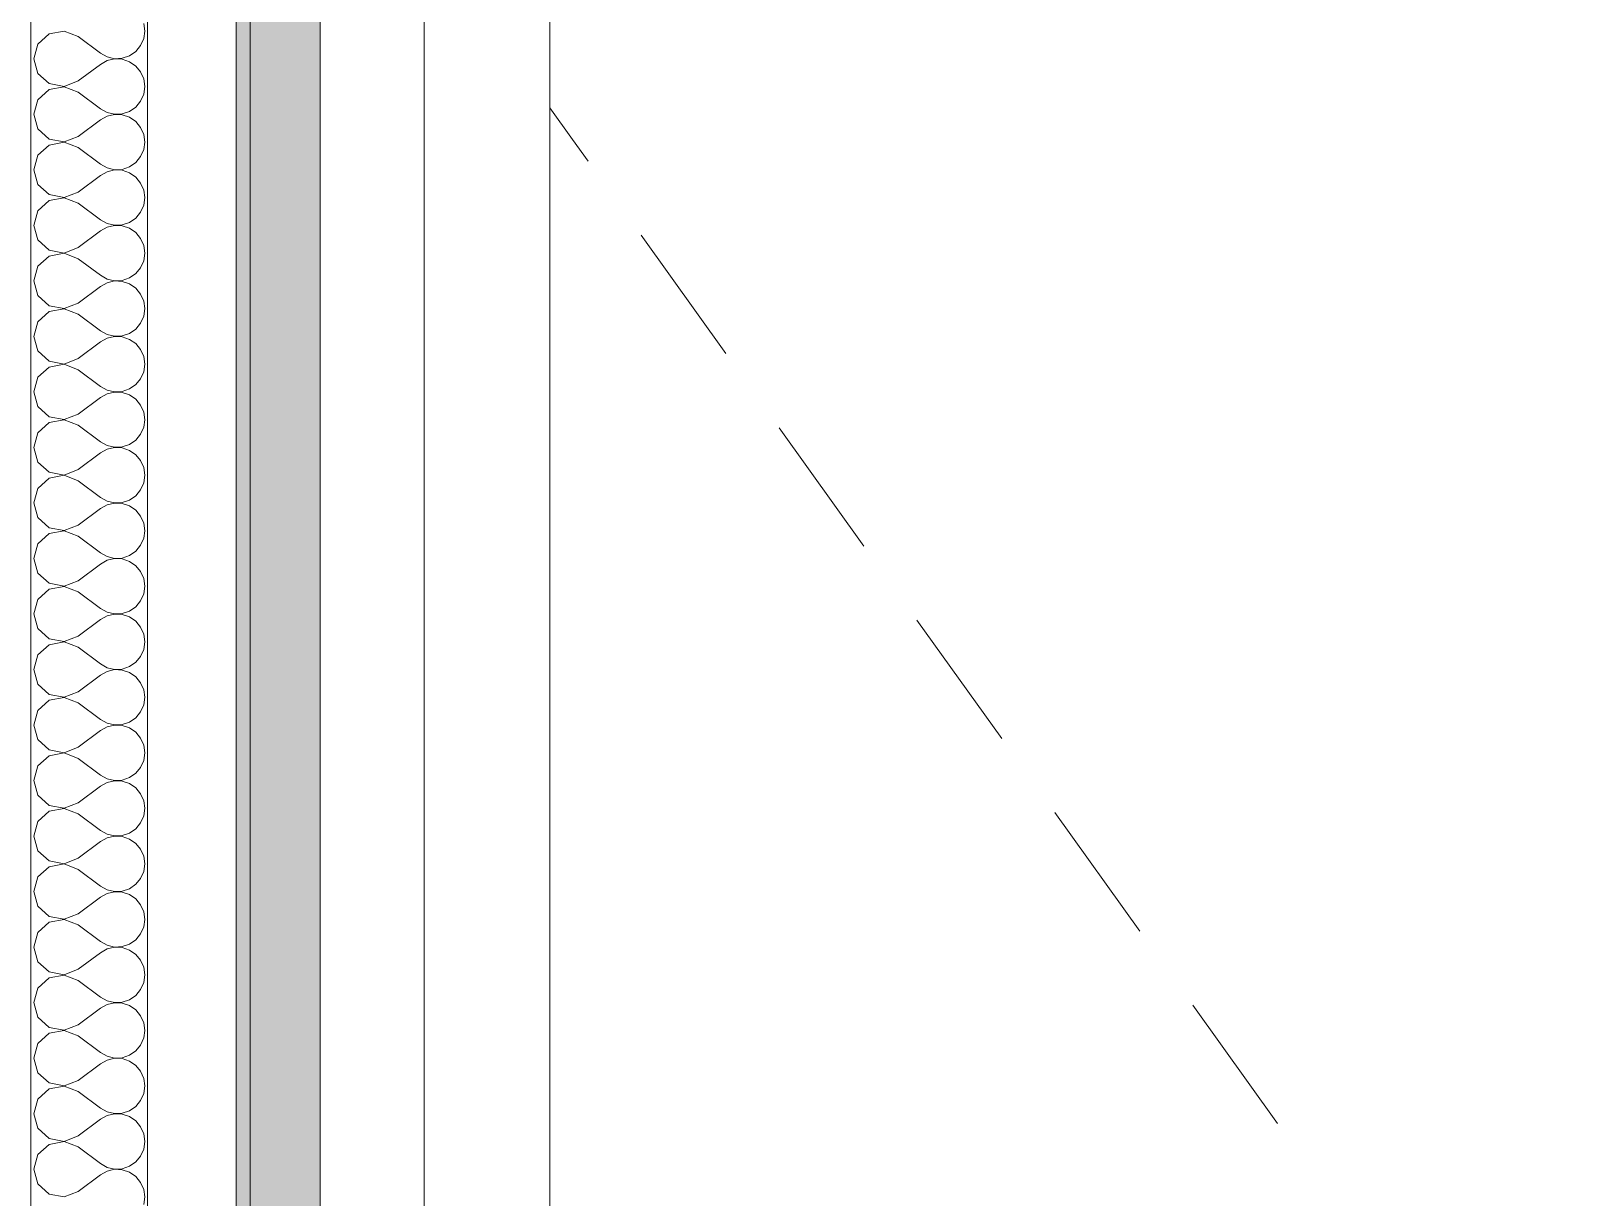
# Model space of a CAD drawing. Header units: millimetres. Extents: x -46169 to 228156, y -86316 to 18123.
# Drawn here: x 212558 to 213382, y -77904 to -77284 of the extents above; entities that cross this region are included whole.
import ezdxf

# ---------------------------------------------------------------- set-up
doc = ezdxf.new("R2010")
doc.units = ezdxf.units.MM
doc.header["$MEASUREMENT"] = 0
doc.linetypes.add('Wipeout_Contour', pattern=[1000, 0, -1000])
doc.layers.add('New_A-25-M_Wall_Int', color=7, linetype='Continuous')
doc.layers.add('New_ArchiCAD Doors', color=7, linetype='Continuous')
doc.layers.add('New_A-25-M_Wall_Int_Pen_No__1', color=7, linetype='Continuous', lineweight=13)
doc.layers.add('New_A-25-M_Wall_Int_Pen_No__107', color=7, linetype='Continuous', lineweight=15, true_color=0xa6a6a6)
doc.layers.add('New_ArchiCAD Doors_Pen_No__63', color=7, linetype='Continuous', lineweight=20, true_color=0x606060)

# ---------------------------------------------------------------- blocks, each defined once
blk = doc.blocks.new('*X639', base_point=(223698.64, -82529.25))
at = {"layer": 'New_A-25-M_Wall_Int_Pen_No__107', "linetype": 'Continuous'}
for p, q in [((212618.98, -77284.12), (212618.42, -77280.08)), ((212568.09, -77285.68), (212562.14, -77291.12)), ((212576.02, -77284.18), (212568.09, -77285.68)), ((212583.55, -77287.07), (212576.02, -77284.18)), ((212583.55, -77287.07), (212595.36, -77295.93)), ((212616.78, -77291.88), (212618.42, -77288.15)), ((212618.42, -77288.15), (212618.98, -77284.12)), ((212562.14, -77291.12), (212559.93, -77298.88)), ((212595.36, -77295.93), (212598.93, -77297.9)), ((212598.93, -77297.9), (212602.89, -77298.82)), ((212602.89, -77298.82), (212606.96, -77298.63)), ((212606.96, -77298.63), (212610.82, -77297.32)), ((212610.82, -77297.32), (212614.18, -77295.02)), ((212614.18, -77295.02), (212616.78, -77291.88)), ((212559.93, -77298.88), (212562.14, -77306.64)), ((212562.14, -77306.64), (212568.09, -77312.09)), ((212583.55, -77310.69), (212595.36, -77301.84)), ((212598.93, -77299.86), (212595.36, -77301.84)), ((212602.89, -77298.94), (212598.93, -77299.86)), ((212606.96, -77299.14), (212602.89, -77298.94)), ((212610.82, -77300.44), (212606.96, -77299.14)), ((212614.18, -77302.75), (212610.82, -77300.44)), ((212616.78, -77305.88), (212614.18, -77302.75)), ((212618.42, -77309.61), (212616.78, -77305.88)), ((212568.09, -77315.2), (212562.14, -77320.65)), ((212568.09, -77312.09), (212576.02, -77313.59)), ((212576.02, -77313.71), (212568.09, -77315.2)), ((212576.02, -77313.59), (212583.55, -77310.69)), ((212583.55, -77316.6), (212576.02, -77313.71)), ((212618.98, -77313.65), (212618.42, -77309.61)), ((212618.42, -77317.68), (212618.98, -77313.65)), ((212562.14, -77320.65), (212559.93, -77328.41)), ((212583.55, -77316.6), (212595.36, -77325.46)), ((212614.18, -77324.54), (212616.78, -77321.41)), ((212616.78, -77321.41), (212618.42, -77317.68)), ((212559.93, -77328.41), (212562.14, -77336.17)), ((212583.55, -77340.22), (212595.36, -77331.36)), ((212595.36, -77325.46), (212598.93, -77327.43)), ((212598.93, -77329.39), (212595.36, -77331.36)), ((212598.93, -77327.43), (212602.89, -77328.35)), ((212602.89, -77328.47), (212598.93, -77329.39)), ((212602.89, -77328.35), (212606.96, -77328.15)), ((212606.96, -77328.67), (212602.89, -77328.47)), ((212606.96, -77328.15), (212610.82, -77326.85)), ((212610.82, -77329.97), (212606.96, -77328.67)), ((212610.82, -77326.85), (212614.18, -77324.54)), ((212614.18, -77332.27), (212610.82, -77329.97)), ((212562.14, -77336.17), (212568.09, -77341.61)), ((212616.78, -77335.41), (212614.18, -77332.27)), ((212618.42, -77339.14), (212616.78, -77335.41)), ((212618.98, -77343.17), (212618.42, -77339.14)), ((212568.09, -77344.73), (212562.14, -77350.17)), ((212568.09, -77341.61), (212576.02, -77343.11)), ((212576.02, -77343.23), (212568.09, -77344.73)), ((212576.02, -77343.11), (212583.55, -77340.22)), ((212583.55, -77346.13), (212576.02, -77343.23)), ((212583.55, -77346.13), (212595.36, -77354.98)), ((212616.78, -77350.93), (212618.42, -77347.21)), ((212618.42, -77347.21), (212618.98, -77343.17)), ((212562.14, -77350.17), (212559.93, -77357.94)), ((212595.36, -77354.98), (212598.93, -77356.95)), ((212606.96, -77357.68), (212610.82, -77356.38)), ((212610.82, -77356.38), (212614.18, -77354.07)), ((212614.18, -77354.07), (212616.78, -77350.93)), ((212559.93, -77357.94), (212562.14, -77365.7)), ((212583.55, -77369.75), (212595.36, -77360.89)), ((212598.93, -77358.92), (212595.36, -77360.89)), ((212598.93, -77356.95), (212602.89, -77357.88)), ((212602.89, -77358), (212598.93, -77358.92)), ((212602.89, -77357.88), (212606.96, -77357.68)), ((212606.96, -77358.19), (212602.89, -77358)), ((212610.82, -77359.5), (212606.96, -77358.19)), ((212614.18, -77361.8), (212610.82, -77359.5)), ((212616.78, -77364.94), (212614.18, -77361.8)), ((212562.14, -77365.7), (212568.09, -77371.14)), ((212568.09, -77371.14), (212576.02, -77372.64)), ((212576.02, -77372.76), (212568.09, -77374.26)), ((212576.02, -77372.64), (212583.55, -77369.75)), ((212583.55, -77375.65), (212576.02, -77372.76)), ((212618.42, -77368.67), (212616.78, -77364.94)), ((212618.98, -77372.7), (212618.42, -77368.67)), ((212618.42, -77376.73), (212618.98, -77372.7)), ((212562.14, -77379.7), (212559.93, -77387.46)), ((212568.09, -77374.26), (212562.14, -77379.7)), ((212583.55, -77375.65), (212595.36, -77384.51)), ((212614.18, -77383.6), (212616.78, -77380.46)), ((212616.78, -77380.46), (212618.42, -77376.73)), ((212559.93, -77387.46), (212562.14, -77395.22)), ((212595.36, -77384.51), (212598.93, -77386.48)), ((212598.93, -77388.44), (212595.36, -77390.42)), ((212598.93, -77386.48), (212602.89, -77387.4)), ((212602.89, -77387.52), (212598.93, -77388.44)), ((212602.89, -77387.4), (212606.96, -77387.21)), ((212606.96, -77387.72), (212602.89, -77387.52)), ((212606.96, -77387.21), (212610.82, -77385.9)), ((212610.82, -77389.02), (212606.96, -77387.72)), ((212610.82, -77385.9), (212614.18, -77383.6)), ((212614.18, -77391.33), (212610.82, -77389.02)), ((212562.14, -77395.22), (212568.09, -77400.67)), ((212583.55, -77399.27), (212595.36, -77390.42)), ((212616.78, -77394.47), (212614.18, -77391.33)), ((212618.42, -77398.19), (212616.78, -77394.47)), ((212568.09, -77403.79), (212562.14, -77409.23)), ((212568.09, -77400.67), (212576.02, -77402.17)), ((212576.02, -77402.29), (212568.09, -77403.79)), ((212576.02, -77402.17), (212583.55, -77399.27)), ((212583.55, -77405.18), (212576.02, -77402.29)), ((212583.55, -77405.18), (212595.36, -77414.04)), ((212618.98, -77402.23), (212618.42, -77398.19)), ((212618.42, -77406.26), (212618.98, -77402.23)), ((212562.14, -77409.23), (212559.93, -77416.99)), ((212595.36, -77414.04), (212598.93, -77416.01)), ((212610.82, -77415.43), (212614.18, -77413.12)), ((212614.18, -77413.12), (212616.78, -77409.99)), ((212616.78, -77409.99), (212618.42, -77406.26)), ((212559.93, -77416.99), (212562.14, -77424.75)), ((212583.55, -77428.8), (212595.36, -77419.94)), ((212598.93, -77417.97), (212595.36, -77419.94)), ((212598.93, -77416.01), (212602.89, -77416.93)), ((212602.89, -77417.05), (212598.93, -77417.97)), ((212602.89, -77416.93), (212606.96, -77416.73)), ((212606.96, -77417.25), (212602.89, -77417.05)), ((212606.96, -77416.73), (212610.82, -77415.43)), ((212610.82, -77418.55), (212606.96, -77417.25)), ((212614.18, -77420.86), (212610.82, -77418.55)), ((212616.78, -77423.99), (212614.18, -77420.86)), ((212562.14, -77424.75), (212568.09, -77430.2)), ((212568.09, -77430.2), (212576.02, -77431.69)), ((212576.02, -77431.69), (212583.55, -77428.8)), ((212618.42, -77427.72), (212616.78, -77423.99)), ((212618.98, -77431.75), (212618.42, -77427.72)), ((212562.14, -77438.76), (212559.93, -77446.52)), ((212568.09, -77433.31), (212562.14, -77438.76)), ((212576.02, -77431.81), (212568.09, -77433.31)), ((212583.55, -77434.71), (212576.02, -77431.81)), ((212583.55, -77434.71), (212595.36, -77443.56)), ((212616.78, -77439.52), (212618.42, -77435.79)), ((212618.42, -77435.79), (212618.98, -77431.75)), ((212559.93, -77446.52), (212562.14, -77454.28)), ((212595.36, -77443.56), (212598.93, -77445.54)), ((212598.93, -77445.54), (212602.89, -77446.46)), ((212602.89, -77446.58), (212598.93, -77447.5)), ((212602.89, -77446.46), (212606.96, -77446.26)), ((212606.96, -77446.77), (212602.89, -77446.58)), ((212606.96, -77446.26), (212610.82, -77444.96)), ((212610.82, -77448.08), (212606.96, -77446.77)), ((212610.82, -77444.96), (212614.18, -77442.65)), ((212614.18, -77442.65), (212616.78, -77439.52)), ((212562.14, -77454.28), (212568.09, -77459.72)), ((212583.55, -77458.33), (212595.36, -77449.47)), ((212598.93, -77447.5), (212595.36, -77449.47)), ((212614.18, -77450.38), (212610.82, -77448.08)), ((212616.78, -77453.52), (212614.18, -77450.38)), ((212618.42, -77457.25), (212616.78, -77453.52)), ((212568.09, -77462.84), (212562.14, -77468.28)), ((212568.09, -77459.72), (212576.02, -77461.22)), ((212576.02, -77461.34), (212568.09, -77462.84)), ((212576.02, -77461.22), (212583.55, -77458.33)), ((212583.55, -77464.23), (212576.02, -77461.34)), ((212618.98, -77461.28), (212618.42, -77457.25)), ((212618.42, -77465.32), (212618.98, -77461.28)), ((212562.14, -77468.28), (212559.93, -77476.04)), ((212583.55, -77464.23), (212595.36, -77473.09)), ((212614.18, -77472.18), (212616.78, -77469.04)), ((212616.78, -77469.04), (212618.42, -77465.32)), ((212559.93, -77476.04), (212562.14, -77483.81)), ((212583.55, -77487.85), (212595.36, -77479)), ((212595.36, -77473.09), (212598.93, -77475.06)), ((212598.93, -77477.03), (212595.36, -77479)), ((212598.93, -77475.06), (212602.89, -77475.98)), ((212602.89, -77476.1), (212598.93, -77477.03)), ((212602.89, -77475.98), (212606.96, -77475.79)), ((212606.96, -77476.3), (212602.89, -77476.1)), ((212606.96, -77475.79), (212610.82, -77474.49)), ((212610.82, -77477.6), (212606.96, -77476.3)), ((212610.82, -77474.49), (212614.18, -77472.18)), ((212614.18, -77479.91), (212610.82, -77477.6)), ((212616.78, -77483.05), (212614.18, -77479.91)), ((212562.14, -77483.81), (212568.09, -77489.25)), ((212576.02, -77490.75), (212583.55, -77487.85)), ((212618.42, -77486.77), (212616.78, -77483.05)), ((212618.98, -77490.81), (212618.42, -77486.77)), ((212568.09, -77492.37), (212562.14, -77497.81)), ((212568.09, -77489.25), (212576.02, -77490.75)), ((212576.02, -77490.87), (212568.09, -77492.37)), ((212583.55, -77493.76), (212576.02, -77490.87)), ((212583.55, -77493.76), (212595.36, -77502.62)), ((212616.78, -77498.57), (212618.42, -77494.84)), ((212618.42, -77494.84), (212618.98, -77490.81)), ((212562.14, -77497.81), (212559.93, -77505.57)), ((212595.36, -77502.62), (212598.93, -77504.59)), ((212598.93, -77504.59), (212602.89, -77505.51)), ((212606.96, -77505.31), (212610.82, -77504.01)), ((212610.82, -77504.01), (212614.18, -77501.71)), ((212614.18, -77501.71), (212616.78, -77498.57)), ((212559.93, -77505.57), (212562.14, -77513.33)), ((212583.55, -77517.38), (212595.36, -77508.52)), ((212598.93, -77506.55), (212595.36, -77508.52)), ((212602.89, -77505.63), (212598.93, -77506.55)), ((212602.89, -77505.51), (212606.96, -77505.31)), ((212606.96, -77505.83), (212602.89, -77505.63)), ((212610.82, -77507.13), (212606.96, -77505.83)), ((212614.18, -77509.44), (212610.82, -77507.13)), ((212616.78, -77512.57), (212614.18, -77509.44)), ((212618.42, -77516.3), (212616.78, -77512.57)), ((212562.14, -77513.33), (212568.09, -77518.78)), ((212568.09, -77518.78), (212576.02, -77520.27)), ((212576.02, -77520.39), (212568.09, -77521.89)), ((212576.02, -77520.27), (212583.55, -77517.38)), ((212583.55, -77523.29), (212576.02, -77520.39)), ((212618.98, -77520.33), (212618.42, -77516.3)), ((212618.42, -77524.37), (212618.98, -77520.33)), ((212562.14, -77527.34), (212559.93, -77535.1)), ((212568.09, -77521.89), (212562.14, -77527.34)), ((212583.55, -77523.29), (212595.36, -77532.15)), ((212614.18, -77531.23), (212616.78, -77528.1)), ((212616.78, -77528.1), (212618.42, -77524.37)), ((212559.93, -77535.1), (212562.14, -77542.86)), ((212595.36, -77532.15), (212598.93, -77534.12)), ((212598.93, -77536.08), (212595.36, -77538.05)), ((212598.93, -77534.12), (212602.89, -77535.04)), ((212602.89, -77535.16), (212598.93, -77536.08)), ((212602.89, -77535.04), (212606.96, -77534.84)), ((212606.96, -77535.36), (212602.89, -77535.16)), ((212606.96, -77534.84), (212610.82, -77533.54)), ((212610.82, -77536.66), (212606.96, -77535.36)), ((212610.82, -77533.54), (212614.18, -77531.23)), ((212614.18, -77538.96), (212610.82, -77536.66)), ((212562.14, -77542.86), (212568.09, -77548.3)), ((212583.55, -77546.91), (212595.36, -77538.05)), ((212616.78, -77542.1), (212614.18, -77538.96)), ((212618.42, -77545.83), (212616.78, -77542.1)), ((212618.98, -77549.86), (212618.42, -77545.83)), ((212568.09, -77551.42), (212562.14, -77556.86)), ((212568.09, -77548.3), (212576.02, -77549.8)), ((212576.02, -77549.92), (212568.09, -77551.42)), ((212576.02, -77549.8), (212583.55, -77546.91)), ((212583.55, -77552.81), (212576.02, -77549.92)), ((212583.55, -77552.81), (212595.36, -77561.67)), ((212616.78, -77557.62), (212618.42, -77553.9)), ((212618.42, -77553.9), (212618.98, -77549.86)), ((212562.14, -77556.86), (212559.93, -77564.62)), ((212595.36, -77561.67), (212598.93, -77563.64)), ((212610.82, -77563.07), (212614.18, -77560.76)), ((212614.18, -77560.76), (212616.78, -77557.62)), ((212559.93, -77564.62), (212562.14, -77572.39)), ((212583.55, -77576.44), (212595.36, -77567.58)), ((212598.93, -77565.61), (212595.36, -77567.58)), ((212598.93, -77563.64), (212602.89, -77564.57)), ((212602.89, -77564.68), (212598.93, -77565.61)), ((212602.89, -77564.57), (212606.96, -77564.37)), ((212606.96, -77564.88), (212602.89, -77564.68)), ((212606.96, -77564.37), (212610.82, -77563.07)), ((212610.82, -77566.18), (212606.96, -77564.88)), ((212614.18, -77568.49), (212610.82, -77566.18)), ((212616.78, -77571.63), (212614.18, -77568.49)), ((212562.14, -77572.39), (212568.09, -77577.83)), ((212568.09, -77577.83), (212576.02, -77579.33)), ((212576.02, -77579.33), (212583.55, -77576.44)), ((212618.42, -77575.35), (212616.78, -77571.63)), ((212618.98, -77579.39), (212618.42, -77575.35)), ((212562.14, -77586.39), (212559.93, -77594.15)), ((212568.09, -77580.95), (212562.14, -77586.39)), ((212576.02, -77579.45), (212568.09, -77580.95)), ((212583.55, -77582.34), (212576.02, -77579.45)), ((212583.55, -77582.34), (212595.36, -77591.2)), ((212614.18, -77590.29), (212616.78, -77587.15)), ((212616.78, -77587.15), (212618.42, -77583.42)), ((212618.42, -77583.42), (212618.98, -77579.39)), ((212559.93, -77594.15), (212562.14, -77601.91)), ((212595.36, -77591.2), (212598.93, -77593.17)), ((212598.93, -77595.13), (212595.36, -77597.1)), ((212598.93, -77593.17), (212602.89, -77594.09)), ((212602.89, -77594.21), (212598.93, -77595.13)), ((212602.89, -77594.09), (212606.96, -77593.89)), ((212606.96, -77594.41), (212602.89, -77594.21)), ((212606.96, -77593.89), (212610.82, -77592.59)), ((212610.82, -77595.71), (212606.96, -77594.41)), ((212610.82, -77592.59), (212614.18, -77590.29)), ((212562.14, -77601.91), (212568.09, -77607.36)), ((212583.55, -77605.96), (212595.36, -77597.1)), ((212614.18, -77598.02), (212610.82, -77595.71)), ((212616.78, -77601.15), (212614.18, -77598.02)), ((212618.42, -77604.88), (212616.78, -77601.15)), ((212568.09, -77610.47), (212562.14, -77615.92)), ((212568.09, -77607.36), (212576.02, -77608.86)), ((212576.02, -77608.98), (212568.09, -77610.47)), ((212576.02, -77608.86), (212583.55, -77605.96)), ((212583.55, -77611.87), (212576.02, -77608.98)), ((212583.55, -77611.87), (212595.36, -77620.73)), ((212618.98, -77608.92), (212618.42, -77604.88)), ((212618.42, -77612.95), (212618.98, -77608.92)), ((212562.14, -77615.92), (212559.93, -77623.68)), ((212610.82, -77622.12), (212614.18, -77619.81)), ((212614.18, -77619.81), (212616.78, -77616.68)), ((212616.78, -77616.68), (212618.42, -77612.95)), ((212559.93, -77623.68), (212562.14, -77631.44)), ((212583.55, -77635.49), (212595.36, -77626.63)), ((212595.36, -77620.73), (212598.93, -77622.7)), ((212598.93, -77624.66), (212595.36, -77626.63)), ((212598.93, -77622.7), (212602.89, -77623.62)), ((212602.89, -77623.74), (212598.93, -77624.66)), ((212602.89, -77623.62), (212606.96, -77623.42)), ((212606.96, -77623.94), (212602.89, -77623.74)), ((212606.96, -77623.42), (212610.82, -77622.12)), ((212610.82, -77625.24), (212606.96, -77623.94)), ((212614.18, -77627.54), (212610.82, -77625.24)), ((212616.78, -77630.68), (212614.18, -77627.54)), ((212562.14, -77631.44), (212568.09, -77636.88)), ((212576.02, -77638.38), (212583.55, -77635.49)), ((212618.42, -77634.41), (212616.78, -77630.68)), ((212618.98, -77638.44), (212618.42, -77634.41)), ((212568.09, -77640), (212562.14, -77645.44)), ((212568.09, -77636.88), (212576.02, -77638.38)), ((212576.02, -77638.5), (212568.09, -77640)), ((212583.55, -77641.39), (212576.02, -77638.5)), ((212583.55, -77641.39), (212595.36, -77650.25)), ((212616.78, -77646.2), (212618.42, -77642.48)), ((212618.42, -77642.48), (212618.98, -77638.44)), ((212562.14, -77645.44), (212559.93, -77653.21)), ((212595.36, -77650.25), (212598.93, -77652.22)), ((212598.93, -77652.22), (212602.89, -77653.15)), ((212602.89, -77653.15), (212606.96, -77652.95)), ((212606.96, -77652.95), (212610.82, -77651.65)), ((212610.82, -77651.65), (212614.18, -77649.34)), ((212614.18, -77649.34), (212616.78, -77646.2)), ((212559.93, -77653.21), (212562.14, -77660.97)), ((212562.14, -77660.97), (212568.09, -77666.41)), ((212583.55, -77665.02), (212595.36, -77656.16)), ((212598.93, -77654.19), (212595.36, -77656.16)), ((212602.89, -77653.27), (212598.93, -77654.19)), ((212606.96, -77653.46), (212602.89, -77653.27)), ((212610.82, -77654.76), (212606.96, -77653.46)), ((212614.18, -77657.07), (212610.82, -77654.76)), ((212616.78, -77660.21), (212614.18, -77657.07)), ((212618.42, -77663.93), (212616.78, -77660.21)), ((212568.09, -77669.53), (212562.14, -77674.97)), ((212568.09, -77666.41), (212576.02, -77667.91)), ((212576.02, -77668.03), (212568.09, -77669.53)), ((212576.02, -77667.91), (212583.55, -77665.02)), ((212583.55, -77670.92), (212576.02, -77668.03)), ((212618.98, -77667.97), (212618.42, -77663.93)), ((212618.42, -77672), (212618.98, -77667.97)), ((212562.14, -77674.97), (212559.93, -77682.73)), ((212583.55, -77670.92), (212595.36, -77679.78)), ((212614.18, -77678.87), (212616.78, -77675.73)), ((212616.78, -77675.73), (212618.42, -77672)), ((212559.93, -77682.73), (212562.14, -77690.49)), ((212583.55, -77694.54), (212595.36, -77685.69)), ((212595.36, -77679.78), (212598.93, -77681.75)), ((212598.93, -77683.71), (212595.36, -77685.69)), ((212598.93, -77681.75), (212602.89, -77682.67)), ((212602.89, -77682.79), (212598.93, -77683.71)), ((212602.89, -77682.67), (212606.96, -77682.48)), ((212606.96, -77682.99), (212602.89, -77682.79)), ((212606.96, -77682.48), (212610.82, -77681.17)), ((212610.82, -77684.29), (212606.96, -77682.99)), ((212610.82, -77681.17), (212614.18, -77678.87)), ((212614.18, -77686.6), (212610.82, -77684.29)), ((212562.14, -77690.49), (212568.09, -77695.94)), ((212616.78, -77689.73), (212614.18, -77686.6)), ((212618.42, -77693.46), (212616.78, -77689.73)), ((212618.98, -77697.5), (212618.42, -77693.46)), ((212568.09, -77699.05), (212562.14, -77704.5)), ((212568.09, -77695.94), (212576.02, -77697.44)), ((212576.02, -77697.56), (212568.09, -77699.05)), ((212576.02, -77697.44), (212583.55, -77694.54)), ((212583.55, -77700.45), (212576.02, -77697.56)), ((212583.55, -77700.45), (212595.36, -77709.31)), ((212616.78, -77705.26), (212618.42, -77701.53)), ((212618.42, -77701.53), (212618.98, -77697.5)), ((212562.14, -77704.5), (212559.93, -77712.26)), ((212595.36, -77709.31), (212598.93, -77711.28)), ((212606.96, -77712), (212610.82, -77710.7)), ((212610.82, -77710.7), (212614.18, -77708.39)), ((212614.18, -77708.39), (212616.78, -77705.26)), ((212559.93, -77712.26), (212562.14, -77720.02)), ((212583.55, -77724.07), (212595.36, -77715.21)), ((212598.93, -77713.24), (212595.36, -77715.21)), ((212598.93, -77711.28), (212602.89, -77712.2)), ((212602.89, -77712.32), (212598.93, -77713.24)), ((212602.89, -77712.2), (212606.96, -77712)), ((212606.96, -77712.52), (212602.89, -77712.32)), ((212610.82, -77713.82), (212606.96, -77712.52)), ((212614.18, -77716.13), (212610.82, -77713.82)), ((212616.78, -77719.26), (212614.18, -77716.13)), ((212562.14, -77720.02), (212568.09, -77725.46)), ((212568.09, -77725.46), (212576.02, -77726.96)), ((212576.02, -77727.08), (212568.09, -77728.58)), ((212576.02, -77726.96), (212583.55, -77724.07)), ((212583.55, -77729.98), (212576.02, -77727.08)), ((212618.42, -77722.99), (212616.78, -77719.26)), ((212618.98, -77727.02), (212618.42, -77722.99)), ((212618.42, -77731.06), (212618.98, -77727.02)), ((212562.14, -77734.02), (212559.93, -77741.79)), ((212568.09, -77728.58), (212562.14, -77734.02)), ((212583.55, -77729.98), (212595.36, -77738.83)), ((212614.18, -77737.92), (212616.78, -77734.78)), ((212616.78, -77734.78), (212618.42, -77731.06)), ((212559.93, -77741.79), (212562.14, -77749.55)), ((212595.36, -77738.83), (212598.93, -77740.8)), ((212598.93, -77742.77), (212595.36, -77744.74)), ((212598.93, -77740.8), (212602.89, -77741.73)), ((212602.89, -77741.85), (212598.93, -77742.77)), ((212602.89, -77741.73), (212606.96, -77741.53)), ((212606.96, -77742.04), (212602.89, -77741.85)), ((212606.96, -77741.53), (212610.82, -77740.23)), ((212610.82, -77743.35), (212606.96, -77742.04)), ((212610.82, -77740.23), (212614.18, -77737.92)), ((212614.18, -77745.65), (212610.82, -77743.35)), ((212562.14, -77749.55), (212568.09, -77754.99)), ((212583.55, -77753.6), (212595.36, -77744.74)), ((212616.78, -77748.79), (212614.18, -77745.65)), ((212618.42, -77752.52), (212616.78, -77748.79)), ((212568.09, -77758.11), (212562.14, -77763.55)), ((212568.09, -77754.99), (212576.02, -77756.49)), ((212576.02, -77756.61), (212568.09, -77758.11)), ((212576.02, -77756.49), (212583.55, -77753.6)), ((212583.55, -77759.5), (212576.02, -77756.61)), ((212583.55, -77759.5), (212595.36, -77768.36)), ((212618.98, -77756.55), (212618.42, -77752.52)), ((212618.42, -77760.58), (212618.98, -77756.55)), ((212562.14, -77763.55), (212559.93, -77771.31)), ((212595.36, -77768.36), (212598.93, -77770.33)), ((212610.82, -77769.75), (212614.18, -77767.45)), ((212614.18, -77767.45), (212616.78, -77764.31)), ((212616.78, -77764.31), (212618.42, -77760.58)), ((212559.93, -77771.31), (212562.14, -77779.08)), ((212583.55, -77783.12), (212595.36, -77774.27)), ((212598.93, -77772.3), (212595.36, -77774.27)), ((212598.93, -77770.33), (212602.89, -77771.25)), ((212602.89, -77771.37), (212598.93, -77772.3)), ((212602.89, -77771.25), (212606.96, -77771.06)), ((212606.96, -77771.57), (212602.89, -77771.37)), ((212606.96, -77771.06), (212610.82, -77769.75)), ((212610.82, -77772.87), (212606.96, -77771.57)), ((212614.18, -77775.18), (212610.82, -77772.87)), ((212616.78, -77778.32), (212614.18, -77775.18)), ((212562.14, -77779.08), (212568.09, -77784.52)), ((212568.09, -77784.52), (212576.02, -77786.02)), ((212576.02, -77786.02), (212583.55, -77783.12)), ((212618.42, -77782.04), (212616.78, -77778.32)), ((212618.98, -77786.08), (212618.42, -77782.04)), ((212562.14, -77793.08), (212559.93, -77800.84)), ((212568.09, -77787.64), (212562.14, -77793.08)), ((212576.02, -77786.14), (212568.09, -77787.64)), ((212583.55, -77789.03), (212576.02, -77786.14)), ((212583.55, -77789.03), (212595.36, -77797.89)), ((212616.78, -77793.84), (212618.42, -77790.11)), ((212618.42, -77790.11), (212618.98, -77786.08)), ((212559.93, -77800.84), (212562.14, -77808.6)), ((212595.36, -77797.89), (212598.93, -77799.86)), ((212598.93, -77799.86), (212602.89, -77800.78)), ((212602.89, -77800.9), (212598.93, -77801.82)), ((212602.89, -77800.78), (212606.96, -77800.58)), ((212606.96, -77801.1), (212602.89, -77800.9)), ((212606.96, -77800.58), (212610.82, -77799.28)), ((212610.82, -77802.4), (212606.96, -77801.1)), ((212610.82, -77799.28), (212614.18, -77796.97)), ((212614.18, -77796.97), (212616.78, -77793.84)), ((212562.14, -77808.6), (212568.09, -77814.05)), ((212583.55, -77812.65), (212595.36, -77803.79)), ((212598.93, -77801.82), (212595.36, -77803.79)), ((212614.18, -77804.71), (212610.82, -77802.4)), ((212616.78, -77807.84), (212614.18, -77804.71)), ((212618.42, -77811.57), (212616.78, -77807.84)), ((212568.09, -77817.16), (212562.14, -77822.61)), ((212568.09, -77814.05), (212576.02, -77815.54)), ((212576.02, -77815.66), (212568.09, -77817.16)), ((212576.02, -77815.54), (212583.55, -77812.65)), ((212583.55, -77818.56), (212576.02, -77815.66)), ((212618.98, -77815.6), (212618.42, -77811.57)), ((212618.42, -77819.64), (212618.98, -77815.6)), ((212562.14, -77822.61), (212559.93, -77830.37)), ((212583.55, -77818.56), (212595.36, -77827.41)), ((212614.18, -77826.5), (212616.78, -77823.37)), ((212616.78, -77823.37), (212618.42, -77819.64)), ((212559.93, -77830.37), (212562.14, -77838.13)), ((212583.55, -77842.18), (212595.36, -77833.32)), ((212595.36, -77827.41), (212598.93, -77829.39)), ((212598.93, -77831.35), (212595.36, -77833.32)), ((212598.93, -77829.39), (212602.89, -77830.31)), ((212602.89, -77830.43), (212598.93, -77831.35)), ((212602.89, -77830.31), (212606.96, -77830.11)), ((212606.96, -77830.62), (212602.89, -77830.43)), ((212606.96, -77830.11), (212610.82, -77828.81)), ((212610.82, -77831.93), (212606.96, -77830.62)), ((212610.82, -77828.81), (212614.18, -77826.5)), ((212614.18, -77834.23), (212610.82, -77831.93)), ((212616.78, -77837.37), (212614.18, -77834.23)), ((212562.14, -77838.13), (212568.09, -77843.57)), ((212576.02, -77845.07), (212583.55, -77842.18)), ((212618.42, -77841.1), (212616.78, -77837.37)), ((212618.98, -77845.13), (212618.42, -77841.1)), ((212568.09, -77846.69), (212562.14, -77852.13)), ((212568.09, -77843.57), (212576.02, -77845.07)), ((212576.02, -77845.19), (212568.09, -77846.69)), ((212583.55, -77848.08), (212576.02, -77845.19)), ((212583.55, -77848.08), (212595.36, -77856.94)), ((212616.78, -77852.89), (212618.42, -77849.17)), ((212618.42, -77849.17), (212618.98, -77845.13)), ((212562.14, -77852.13), (212559.93, -77859.89)), ((212595.36, -77856.94), (212598.93, -77858.91)), ((212598.93, -77858.91), (212602.89, -77859.83)), ((212606.96, -77859.64), (212610.82, -77858.34)), ((212610.82, -77858.34), (212614.18, -77856.03)), ((212614.18, -77856.03), (212616.78, -77852.89)), ((212559.93, -77859.89), (212562.14, -77867.66)), ((212583.55, -77871.71), (212595.36, -77862.85)), ((212598.93, -77860.88), (212595.36, -77862.85)), ((212602.89, -77859.95), (212598.93, -77860.88)), ((212602.89, -77859.83), (212606.96, -77859.64)), ((212606.96, -77860.15), (212602.89, -77859.95)), ((212610.82, -77861.45), (212606.96, -77860.15)), ((212614.18, -77863.76), (212610.82, -77861.45)), ((212616.78, -77866.9), (212614.18, -77863.76)), ((212618.42, -77870.62), (212616.78, -77866.9)), ((212562.14, -77867.66), (212568.09, -77873.1)), ((212568.09, -77873.1), (212576.02, -77874.6)), ((212576.02, -77874.72), (212568.09, -77876.22)), ((212576.02, -77874.6), (212583.55, -77871.71)), ((212583.55, -77877.61), (212576.02, -77874.72)), ((212618.98, -77874.66), (212618.42, -77870.62)), ((212618.42, -77878.69), (212618.98, -77874.66)), ((212562.14, -77881.66), (212559.93, -77889.42)), ((212568.09, -77876.22), (212562.14, -77881.66)), ((212583.55, -77877.61), (212595.36, -77886.47)), ((212614.18, -77885.56), (212616.78, -77882.42)), ((212616.78, -77882.42), (212618.42, -77878.69)), ((212559.93, -77889.42), (212562.14, -77897.18)), ((212595.36, -77886.47), (212598.93, -77888.44)), ((212598.93, -77890.4), (212595.36, -77892.37)), ((212598.93, -77888.44), (212602.89, -77889.36)), ((212602.89, -77889.48), (212598.93, -77890.4)), ((212602.89, -77889.36), (212606.96, -77889.16)), ((212606.96, -77889.68), (212602.89, -77889.48)), ((212606.96, -77889.16), (212610.82, -77887.86)), ((212610.82, -77890.98), (212606.96, -77889.68)), ((212610.82, -77887.86), (212614.18, -77885.56)), ((212614.18, -77893.29), (212610.82, -77890.98)), ((212562.14, -77897.18), (212568.09, -77902.63)), ((212583.55, -77901.23), (212595.36, -77892.37)), ((212616.78, -77896.42), (212614.18, -77893.29)), ((212618.42, -77900.15), (212616.78, -77896.42)), ((212618.98, -77904.18), (212618.42, -77900.15)), ((212568.09, -77902.63), (212576.02, -77904.12)), ((212576.02, -77904.12), (212583.55, -77901.23)), ((212618.42, -77908.22), (212618.98, -77904.18))]:
    blk.add_line(p, q, dxfattribs=at)
blk = doc.blocks.new('Section Elem_574_3', base_point=(223698.64, -82529.25))
at = {"layer": 'New_A-25-M_Wall_Int_Pen_No__1', "linetype": 'Continuous'}
blk.add_line((212675.03, -74879.25), (212675.03, -78524.25), dxfattribs=at)
at = {"color": 254, "linetype": 'Wipeout_Contour', "lineweight": 0, "ltscale": 904038.719801}
blk.add_wipeout([(212558.45, -78524.25), (212620.46, -78524.25), (212620.46, -74879.25), (212558.45, -74879.25)], dxfattribs=at).dxf.layer = 'New_A-25-M_Wall_Int'
at = {"color": 254, "linetype": 'Wipeout_Contour', "lineweight": 0, "ltscale": 2279206.525165466}
blk.add_wipeout([(212712.23, -78479.25), (212767.58, -78479.25), (212767.58, -76021.25), (214149.41, -76021.25), (214149.41, -78479.25), (216085.92, -78479.25), (216085.92, -76021.25), (217051.4, -76021.25), (217051.4, -75459.25), (212712.23, -75459.25)], dxfattribs=at).dxf.layer = 'New_A-25-M_Wall_Int'
at = {"layer": 'New_A-25-M_Wall_Int_Pen_No__107', "linetype": 'Continuous'}
blk.add_hatch(color=256, dxfattribs=at).paths.add_polyline_path([(212675.03, -78524.25), (212712.23, -78524.25), (212712.23, -74879.25), (212675.03, -74879.25)])
at = {"layer": 'New_A-25-M_Wall_Int_Pen_No__1', "linetype": 'Continuous'}
for p, q in [((212558.45, -74879.25), (212558.45, -78524.25)), ((212712.23, -75459.25), (212712.23, -78479.25))]:
    blk.add_line(p, q, dxfattribs=at)
at = {"layer": 'New_A-25-M_Wall_Int'}
blk.add_blockref('*X639', (223698.64, -82529.25), dxfattribs=at)
at = {"color": 254, "linetype": 'Wipeout_Contour', "lineweight": 0, "ltscale": 904244.026765}
blk.add_wipeout([(212620.46, -78524.25), (212667.59, -78524.25), (212667.59, -74879.25), (212620.46, -74879.25)], dxfattribs=at).dxf.layer = 'New_A-25-M_Wall_Int'
at = {"layer": 'New_A-25-M_Wall_Int_Pen_No__107', "linetype": 'Continuous', "lineweight": 0, "true_color": 0x535353}
blk.add_hatch(color=251, dxfattribs=at).paths.add_polyline_path([(212667.59, -78524.25), (212675.03, -78524.25), (212675.03, -74879.25), (212667.59, -74879.25)])
at = {"layer": 'New_A-25-M_Wall_Int_Pen_No__1', "linetype": 'Continuous'}
for p, q in [((212620.46, -74879.25), (212620.46, -78524.25)), ((212667.59, -74879.25), (212667.59, -78524.25))]:
    blk.add_line(p, q, dxfattribs=at)
blk = doc.blocks.new('Section Elem_575_3', base_point=(223698.64, -82529.25))
at = {"color": 254, "linetype": 'Wipeout_Contour', "lineweight": 0, "ltscale": 905615.878643}
blk.add_wipeout([(212834.39, -78479.25), (212834.39, -76094.25), (212767.58, -76094.25), (212767.58, -78479.25)], dxfattribs=at).dxf.layer = 'New_ArchiCAD Doors'
at = {"layer": 'New_ArchiCAD Doors_Pen_No__63', "linetype": 'Continuous'}
blk.add_line((212767.58, -76094.25), (212767.58, -78479.25), dxfattribs=at)
at = {"color": 254, "linetype": 'Wipeout_Contour', "lineweight": 0, "ltscale": 907296.511973}
blk.add_wipeout([(212834.39, -76094.25), (212834.39, -78479.25), (213661.41, -78479.25), (213661.41, -76094.25)], dxfattribs=at).dxf.layer = 'New_ArchiCAD Doors'
at = {"layer": 'New_ArchiCAD Doors_Pen_No__63', "linetype": 'Continuous'}
for p, q in [((212834.39, -78479.25), (212834.39, -76094.25)), ((212846.37, -77341.74), (212834.39, -77325.01)), ((212854.68, -77353.34), (212846.37, -77341.74)), ((212928.02, -77455.69), (212882.89, -77392.7)), ((213001.37, -77558.05), (212956.23, -77495.06)), ((213074.71, -77660.4), (213029.58, -77597.42)), ((213148.05, -77762.76), (213102.92, -77699.77)), ((213221.39, -77865.12), (213176.26, -77802.13))]:
    blk.add_line(p, q, dxfattribs=at)

msp = doc.modelspace()

# ---------------------------------------------------------------- block references
at = {"layer": 'New_A-25-M_Wall_Int'}
msp.add_blockref('Section Elem_574_3', (223698.64, -82529.25), dxfattribs=at)

# ---------------------------------------------------------------- next in the draw order: block references
at = {"layer": 'New_ArchiCAD Doors'}
msp.add_blockref('Section Elem_575_3', (223698.64, -82529.25), dxfattribs=at)

doc.saveas('drawing.dxf')
